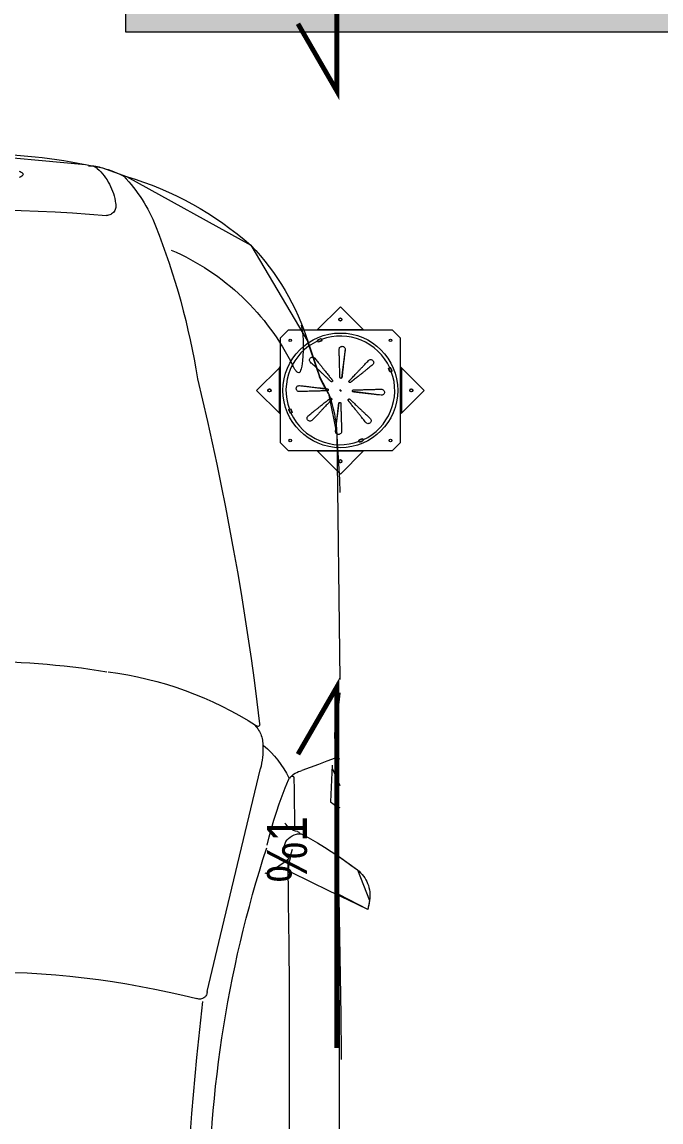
# Model space of a CAD drawing. Extents: x -1281 to 23780, y 0 to 7214.
# Drawn here: x 20738.2 to 20897.4, y 1920 to 2194.3 of the extents above; entities that cross this region are included whole.
import ezdxf
from ezdxf.xclip import XClip

# ---------------------------------------------------------------- set-up
doc = ezdxf.new("R2010")
doc.units = 0
doc.header["$LTSCALE"] = 25
doc.header["$MEASUREMENT"] = 0
doc.header["$XCLIPFRAME"] = 0
doc.layers.get('0').update_dxf_attribs({"color": 9, "lineweight": 9})
for name, color, linetype, lineweight in [('04', 9, 'Continuous', 9), ('06D', 9, 'Continuous', 9), ('21', 9, 'Continuous', 9), ('GEB-BEZUG', 9, 'Continuous', 25)]:
    doc.layers.add(name, color=color, linetype=linetype, lineweight=lineweight)
doc.styles.add('MuuM_TEXT-STANDART', font='ARIALN.TTF')

# ---------------------------------------------------------------- blocks, each defined once
blk = doc.blocks.new('p-floor mark_01')
h = blk.add_hatch(color=0)
h.dxf.hatch_style = 1
h.paths.add_polyline_path([(400, 587.5), (200, 587.5), (200, 612.5), (400, 612.5)])
at = {"color": 0}
blk.add_lwpolyline([(400, 587.5), (200, 587.5), (200, 612.5), (400, 612.5), (400, 587.5)], close=True, dxfattribs=at)
blk = doc.blocks.new('Group-321-1')
at = {"lineweight": 0}
blk.add_lwpolyline([(384782.0711422035, 69367.46127779443), (384782.3402966903, 69367.35298919129), (384782.3816751229, 69367.34140437085), (384782.4452552768, 69367.33317311786), (384782.7990547579, 69367.34397295988), (384783.036277071, 69367.49413952335), (384783.102098521, 69367.55806925843), (384783.1402993364, 69367.58425538782), (384783.2058003336, 69367.66632236853), (384783.5053245599, 69368.23258221608), (384783.540306937, 69368.33224291622), (384783.6890093816, 69368.59966389736), (384783.7466077069, 69368.6084239063), (384783.8084187516, 69368.66262315822), (384783.8147476728, 69368.6843675388), (384783.7336735199, 69368.6843675388), (384784.4562495247, 69370.08700017455)], dxfattribs=at)
for centre, radius, start, end in [((384790.2300502175, 69366.59033784733), 7.123628307177032, 147.5396829630128, 159.5767301286856), ((384743.6697706304, 69390.21102161384), 45.48090917596133, 331.7594977081923, 333.7382992418987), ((384786.4545019648, 69368.18564510044), 2.972654988729948, 151.9795091467883, 170.7705794288091), ((384745.0919206057, 69389.07379500679), 43.56496261794364, 332.0654201917997, 333.1792529147895), ((384784.018856284, 69371.18073378534), 2.158500350037418, 241.9337030407994, 257.1139701947554), ((384783.535627186, 69369.05808970696), 0.0185971797512997, 330.3399798796877, 84.27025324804757), ((384916.0428692807, 69336.41654079402), 136.4505650603141, 166.163538255242, 166.4035248560552), ((384783.54604492, 69368.7124371674), 0.0083074889180692, 33.62529393752668, 87.42384260969322), ((384783.1386963838, 69368.46613426688), 0.4843113183116575, 23.71172052802407, 31.22331903545619), ((384783.8241060239, 69368.58961106937), 0.2494251295861567, 158.9359187462275, 169.3076908972171), ((384783.6022679833, 69368.67734995321), 0.0111774059668472, 90.84562145838028, 172.7962398346345), ((384788.1969488005, 69600.02189305398), 231.3789947734216, 268.8621154051777, 268.9145106185428), ((384783.6798451307, 69368.71183904549), 0.1376712734655701, 339.0539681991913, 348.4896925480284), ((384784.4746301554, 69368.4138006111), 0.986154380546764, 165.793018057383, 175.739952030911), ((384783.5945304599, 69368.62922294658), 0.0385583783638112, 138.119348756019, 198.4850731161236), ((384783.5790662786, 69368.64083888808), 0.0193525762280166, 78.57685456609488, 133.5088265712049), ((384783.7323015347, 69368.68708479892), 0.0799512512683751, 280.3078022265083, 342.1842546616202), ((384783.607783936, 69368.63808505546), 0.0541013465061648, 202.9404803543278, 226.9629228572176), ((384783.6344523101, 69370.4981797329), 2.151138606369366, 242.7208023194934, 251.8867539776508), ((384774.624146454, 69373.28555112693), 10.09567924627692, 331.5494633472379, 332.2663313727987), ((384783.5568694275, 69368.54441179225), 0.0488975541103994, 74.66686139083411, 119.877070890817), ((384770.8665620931, 69375.55467562375), 14.58723217680829, 330.3223259399804, 331.5241941538019), ((384783.5721818515, 69368.60067290803), 0.0094106453711274, 255.3354071543315, 307.3857353745208), ((384783.5859344696, 69368.61297369262), 0.0208682049644928, 223.755078100961, 275.522375956357), ((384783.5672203709, 69369.578752353), 0.9867710528856712, 271.1784137743861, 280.4741711580764), ((384783.225122789, 69368.53683462628), 0.1960015392361341, 330.2213669267638, 347.786301640769), ((384783.3431940654, 69368.67429102039), 0.2414633488211516, 282.854472456326, 307.3449501831015), ((384783.4846254347, 69368.48659390149), 0.0065910965856936, 318.8846656675594, 4.015819336332199), ((384783.5451708903, 69368.49283333213), 0.0543016106825458, 191.7966211245937, 230.2075072471659), ((384783.4972995813, 69368.47728660278), 0.0035137453697357, 209.8548504763201, 338.0035861865044), ((384783.2715557018, 69369.29037283272), 0.8908880832961521, 250.0903999861584, 275.6309143837634), ((384782.3066148866, 69367.29792377226), 1.667026786108718, 40.71383002182051, 43.76975784659761), ((384783.3306810764, 69368.47229221054), 0.0723333248765244, 283.1018253822615, 331.8979294430074), ((384777.1322378698, 69372.60319780724), 7.518706227856923, 319.3045656259003, 325.9691568272747), ((384783.3601909798, 69368.39913358222), 0.0048078029345668, 309.7244379823752, 104.7176999173818), ((384782.2147994305, 69368.74154560432), 1.387263075243672, 338.4764815404474, 342.8398656467571), ((384778.0913312027, 69370.73761757957), 5.965444345839508, 328.9196613507256, 335.1701882821022), ((384781.3492981714, 69368.79301194695), 1.842265409917504, 311.3277641313319, 323.6362681777017), ((384782.9009679686, 69367.8424484893), 0.3520556507087822, 312.828889903144, 329.9815262294022), ((384784.0734452069, 69371.3937061488), 4.273889901074466, 243.0220161175712, 247.607210357313), ((384783.0862381876, 69367.48736692885), 0.0948854059176445, 118.2722331390893, 126.839132111113), ((384783.0472591229, 69367.56257547026), 0.0102270301144433, 71.25983290709485, 124.0185261504152), ((384783.0480334304, 69367.56917389837), 0.0039790853336872, 351.8704943628009, 50.86494417038347), ((384783.2895747219, 69367.32566078022), 0.2985871930353492, 119.995965032492, 129.049404645721), ((384782.668248841, 69368.04969990898), 0.6057818186550332, 266.1763506422281, 306.5901848306168), ((384782.7811054278, 69367.6377364765), 0.2809297532821471, 321.7491018256342, 342.658117023229), ((384795.1853947904, 69355.05629817258), 17.38678604633298, 134.0248337296906, 134.3299561979311), ((384783.0109369656, 69367.56895817883), 0.0411438464094715, 338.6796030238081, 359.2248616074733), ((384782.5994852303, 69367.92169515246), 0.6112208505875798, 289.0570639881478, 315.6122256565617), ((384782.7254130076, 69368.69884702105), 1.399874235663833, 242.1357512690006, 254.031561633046), ((384782.2044273679, 69367.46022396332), 0.0173747609343597, 259.2222874933464, 293.1836022734426), ((384782.1920856431, 69367.44098947325), 0.0227713724379093, 20.98178005935979, 45.91286328079482), ((384782.2096425963, 69367.4478308022), 0.00393016250336, 294.4204922045912, 19.5081227562845), ((384782.4332587368, 69367.42102446435), 0.0243161161897754, 315.6608603763217, 61.89117663580638), ((384782.3323026803, 69367.48781600955), 0.1449324580284345, 285.4733600371055, 325.2346436156128), ((384782.3146730294, 69367.69504234257), 0.3802511142623957, 288.9863843949592, 311.3456532616339), ((384782.3942307805, 69367.43638762094), 0.0958410028102468, 241.6486427703407, 262.7888675763328), ((384782.364355668, 69367.37454923353), 0.0272133223830799, 253.3717913403474, 283.4543547948513), ((384782.431717333, 69367.55447361052), 0.2188669085771363, 256.7828547440725, 272.2194747242026), ((384782.5976590696, 69368.14105269796), 0.8221291456024497, 259.3168899770112, 284.1799681154629)]:
    blk.add_arc(centre, radius, start, end, dxfattribs=at)
blk = doc.blocks.new('Group-322-1')
for p, q in [((384781.3309641568, 69370.2104697988), (384781.2966316729, 69370.15966860272)), ((384781.5742777753, 69369.973699667), (384781.3309641568, 69370.2104697988)), ((384781.2966316729, 69370.15966860272), (384781.2702521096, 69370.0915810887)), ((384781.2702521096, 69370.0915810887), (384781.2556898023, 69370.01723791294)), ((384781.2351737056, 69370.03731856635), (384781.1990561203, 69370.00453540025)), ((384781.2556898023, 69370.01723791294), (384781.2351737056, 69370.03731856635)), ((384781.9623075615, 69369.39405936758), (384781.2556904472, 69370.01686126401)), ((384781.2556904472, 69370.01686126401), (384781.2754445061, 69369.99908607303)), ((384781.1990561203, 69370.00453540025), (384781.1618778257, 69369.97313559407)), ((384781.7840171732, 69369.47056705169), (384781.1997322143, 69370.00397158567)), ((384781.1618778257, 69369.97313559407), (384781.1406990381, 69369.9383064104)), ((384781.6544890143, 69369.86906011369), (384781.5742777753, 69369.973699667)), ((384781.1406990381, 69369.9383064104), (384781.6919448003, 69369.43474844545)), ((384781.7823085762, 69369.66068357282), (384781.6544890143, 69369.86906011369)), ((384781.9441065457, 69369.42450143059), (384781.7823085762, 69369.66068357282)), ((384781.6228159526, 69369.410935877), (384781.7921490121, 69369.46948593174)), ((384781.7921490121, 69369.46948593174), (384781.8012634439, 69369.46466192513)), ((384781.8012634439, 69369.46466192513), (384781.8316628702, 69369.4192959392)), ((384781.8240559072, 69369.44527857442), (384781.8377311785, 69369.45634575747)), ((384781.8377311785, 69369.45634575747), (384781.8620362918, 69369.44348156192)), ((384781.8620362918, 69369.44348156192), (384781.8992648272, 69369.41829226926)), ((384781.6182764193, 69369.3950493086), (384781.6228159526, 69369.410935877)), ((384781.8316628702, 69369.4192959392), (384781.8726861343, 69369.40491804168)), ((384781.8992648272, 69369.41829226926), (384781.920532629, 69369.385060956)), ((384781.9862521561, 69369.35965170136), (384781.9441065457, 69369.42450143059)), ((384781.6494249494, 69369.36209115737), (384781.6182764193, 69369.3950493086)), ((384781.7937180371, 69369.38451318267), (384781.6889143468, 69369.35947822875)), ((384781.7663819641, 69369.38067696782), (384781.9464483797, 69369.21768066562)), ((384781.8225679473, 69369.39118342352), (384781.7937180371, 69369.38451318267)), ((384781.8894124917, 69369.36312169716), (384781.8225679473, 69369.39118342352)), ((384781.920532629, 69369.385060956), (384781.917514676, 69369.37203770633)), ((384781.6889143468, 69369.35947822875), (384781.6494249494, 69369.36209115737)), ((384781.908398824, 69369.36222441617), (384781.8894124917, 69369.36312169716)), ((384781.917514676, 69369.37203770633), (384781.908398824, 69369.36222441617)), ((384781.9691917831, 69369.30809108747), (384781.9114439378, 69369.36061321036)), ((384781.9699670123, 69369.32571199241), (384781.9862521561, 69369.35965170136)), ((384781.9659320429, 69369.23621621933), (384781.9699670123, 69369.32571199241)), ((384781.9978159478, 69369.3289852735), (384781.9767450062, 69369.34831438785)), ((384782.0080103743, 69369.30884947316), (384781.9978159478, 69369.3289852735)), ((384781.9625411526, 69369.22983487732), (384782.0080103743, 69369.30884947316))]:
    blk.add_line(p, q)
blk.add_lwpolyline([(384781.3309641568, 69370.2104697988), (384781.5742777753, 69369.973699667), (384781.6544890143, 69369.86906011369), (384781.7823085762, 69369.66068357282), (384781.9441065457, 69369.42450143059), (384781.9862521561, 69369.35965170136), (384781.979569146, 69369.34572370528), (384781.9978159478, 69369.3289852735), (384782.0080103743, 69369.30884947316), (384781.9659320429, 69369.23621621933), (384781.9464483797, 69369.21768066562), (384781.7687364256, 69369.37854570683), (384781.6889143468, 69369.35947822875), (384781.6494249494, 69369.36209115737), (384781.6182764193, 69369.3950493086), (384781.6228159526, 69369.410935877), (384781.6919448003, 69369.43474844545), (384781.1406990381, 69369.9383064104), (384781.1618778257, 69369.97313559407), (384781.1990561203, 69370.00453540025), (384781.2351737056, 69370.03731856635), (384781.2556904472, 69370.01686126401), (384781.2702521096, 69370.0915810887), (384781.2966316729, 69370.15966860272)], close=True)
blk = doc.blocks.new('Group-323-1')
for p, q in [((384783.6630007421, 69368.49975958318), (384783.7402611368, 69368.50330517987)), ((384783.7402611368, 69368.50330517987), (384784.0264823449, 69368.50947018909)), ((384784.0264823449, 69368.50947018909), (384784.2703057658, 69368.52704183228)), ((384784.2703057658, 69368.52704183228), (384784.4020845771, 69368.52284375993)), ((384784.4020845771, 69368.52284375993), (384784.7362903662, 69368.46311015943)), ((384783.571327544, 69368.40483516964), (384783.6090372684, 69368.48783356209)), ((384783.6090372684, 69368.48783356209), (384783.6313412753, 69368.49128437032)), ((384783.6313412753, 69368.49128437032), (384783.6593285118, 69368.48542656863)), ((384783.644911511, 69368.46674610872), (384783.6630007421, 69368.49975958318)), ((384783.704915864, 69368.50035426993), (384784.622829113, 69368.28910745757)), ((384783.5745369654, 69368.41130967945), (384783.644911511, 69368.46674610872)), ((384783.6310442009, 69368.45584679763), (384783.7073798072, 69368.4395292533)), ((384783.7131256016, 69368.45112057833), (384783.7104637778, 69368.43799373138)), ((384783.7219497185, 69368.46116289035), (384783.7131256016, 69368.45112057833)), ((384783.7613488951, 69368.46324722383), (384783.7219497185, 69368.46116289035)), ((384783.8035147688, 69368.4476747024), (384783.7613488951, 69368.46324722383)), ((384783.828133333, 69368.43542103567), (384783.8035147688, 69368.4476747024)), ((384784.7362903662, 69368.46311015943), (384784.7150170126, 69368.40560428653)), ((384783.7104637778, 69368.43799373138), (384783.7222580326, 69368.42308797817)), ((384783.7222580326, 69368.42308797817), (384783.7840181142, 69368.38512291625)), ((384783.8015624606, 69368.40889742077), (384783.7659706065, 69368.43385442387)), ((384783.8271097688, 69368.4178583508), (384783.828133333, 69368.43542103567)), ((384783.8561443704, 69368.41063321363), (384783.8015624606, 69368.40889742077)), ((384783.8653762858, 69368.40603803814), (384783.8561443704, 69368.41063321363)), ((384783.9164834729, 69368.23431194985), (384783.8653762858, 69368.40603803814)), ((384783.8709940066, 69368.40006000853), (384784.644966776, 69368.2361226341)), ((384784.7150170126, 69368.40560428653), (384784.6750615347, 69368.34448677108)), ((384783.8082251639, 69368.3333419442), (384783.5708295418, 69368.38467446032)), ((384783.7840181142, 69368.38512291625), (384783.7954112723, 69368.3577915169)), ((384783.7954112723, 69368.3577915169), (384783.8361462371, 69368.25803568994)), ((384784.6750615347, 69368.34448677108), (384784.6231355615, 69368.28932644233)), ((384784.626010045, 69368.14988184643), (384783.8955462293, 69368.30436527118)), ((384784.622829113, 69368.28910745757), (384784.5968720969, 69368.29480074949)), ((384784.6231355615, 69368.28932644233), (384784.6514101544, 69368.28435751061)), ((384784.6514101544, 69368.28435751061), (384784.645818966, 69368.23590181375)), ((384783.8361462371, 69368.25803568994), (384783.86128371, 69368.22746859389)), ((384783.86128371, 69368.22746859389), (384783.906219331, 69368.22136444759)), ((384783.906219331, 69368.22136444759), (384783.9164834729, 69368.23431194985)), ((384784.645818966, 69368.23590181375), (384784.6419700989, 69368.18739037545)), ((384784.6419700989, 69368.18739037545), (384784.626010045, 69368.14988184643))]:
    blk.add_line(p, q)
blk.add_lwpolyline([(384783.6294673565, 69368.49099444332), (384783.6555773803, 69368.48621169027), (384783.6630007421, 69368.49975958318), (384784.0264823449, 69368.50947018909), (384784.2703057658, 69368.52704183228), (384784.4020845771, 69368.52284375993), (384784.7362903662, 69368.46311015943), (384784.7150170126, 69368.40560428653), (384784.6750615347, 69368.34448677108), (384784.622829113, 69368.28910745757), (384784.6514101544, 69368.28435751061), (384784.6419700989, 69368.18739037545), (384784.626010045, 69368.14988184643), (384783.8955462293, 69368.30436527118), (384783.9164834729, 69368.23431194985), (384783.906219331, 69368.22136444759), (384783.86128371, 69368.22746859389), (384783.8361462371, 69368.25803568994), (384783.8051210931, 69368.33401314345), (384783.5708295418, 69368.38467446032)], close=True)
blk = doc.blocks.new('Group-324-1')
for p, q in [((384781.7732981094, 69371.04975641977), (384781.7030633973, 69371.01214101269)), ((384782.5365701721, 69370.33353042549), (384781.7732981094, 69371.04975641977)), ((384781.7030633973, 69371.01214101269), (384781.6523832174, 69370.973526041)), ((384782.4940900951, 69370.28828495357), (384781.7252166032, 69371.0159906559)), ((384781.805709546, 69371.01495884832), (384782.0320862053, 69370.99985299236)), ((384782.0320862053, 69370.99985299236), (384782.1497425348, 69371.0007163562)), ((384782.1497425348, 69371.0007163562), (384782.6140758272, 69370.55710909666)), ((384781.6523832174, 69370.973526041), (384781.6498946328, 69370.94992398571)), ((384781.6498946328, 69370.94992398571), (384781.7010726659, 69370.8823516318)), ((384781.7010726659, 69370.8823516318), (384782.4371092374, 69370.20628717559)), ((384782.6140758272, 69370.55710909666), (384782.5544907741, 69370.46243923297)), ((384782.5544907741, 69370.46243923297), (384782.5075547385, 69370.35963338667))]:
    blk.add_line(p, q)
blk.add_lwpolyline([(384782.6140758272, 69370.55710909666), (384782.1497425348, 69371.0007163562), (384782.0320862053, 69370.99985299236), (384781.810739055, 69371.01462323495), (384781.7732981094, 69371.04975641977), (384781.7030633973, 69371.01214101269), (384781.6523832174, 69370.973526041), (384781.6498946328, 69370.94992398571), (384781.7010726659, 69370.8823516318), (384782.4371092374, 69370.20628717559), (384782.5131192188, 69370.35553592407), (384782.5079140051, 69370.36042030228), (384782.5544907741, 69370.46243923297)], close=True)
blk = doc.blocks.new('p-audi_arac')
at = {"layer": '04', "xscale": 100, "yscale": 100, "zscale": 100, "rotation": 117.1763778173342}
for name in ['Group-321-1', 'Group-323-1', 'Group-324-1', 'Group-322-1']:
    blk.add_blockref(name, (23745751.03005597, -31061967.79136416), dxfattribs=at)
blk = doc.blocks.new('p-audi_floor marks')
at = {"layer": '04'}
ref = blk.add_blockref('p-audi_arac', (1761.315548271454, 392.793851909043), dxfattribs=dict(at, xscale=-1, rotation=270))
XClip(ref).set_block_clipping_path([(442.9100702572978, 108.13340194914053), (425.87143632766686, 108.13340194914053), (407.2241896280102, 97.47850997575006), (396.2257734519443, 99.02327652921304), (399.14577108219214, 107.47031665143004), (75.44537290855783, 107.47031665143004), (75.44537290855806, 292.3853972147299), (398.3798216949434, 292.3853972147299), (398.3798216949434, 303.69640381251156), (416.50611721305904, 303.69640381251156), (416.50611721305904, 292.0856582628003), (620.4144020041493, 292.0856582628003), (620.4144020041493, 90.49694499821271)])
ref = blk.add_blockref('p-audi_arac', (2042.39130499975, 392.793851909043), dxfattribs=dict(at, xscale=-1, rotation=270))
XClip(ref).set_block_clipping_path([(442.9100702572978, 108.13340194914053), (425.87143632766686, 108.13340194914053), (407.2241896280102, 97.47850997575006), (396.2257734519443, 99.02327652921304), (399.14577108219214, 107.47031665143004), (75.44537290855783, 107.47031665143004), (75.44537290855806, 292.3853972147299), (398.3798216949434, 292.3853972147299), (398.3798216949434, 303.69640381251156), (416.50611721305904, 303.69640381251156), (416.50611721305904, 292.0856582628003), (620.4144020041493, 292.0856582628003), (620.4144020041493, 90.49694499821271)])
at = {"layer": '06D', "color": 253}
blk.add_blockref('p-floor mark_01', (1800, 426.8058292149508), dxfattribs=at)
blk = doc.blocks.new('Einfügepunkt')
at = {"layer": 'GEB-BEZUG'}
for p, q in [((-0.7071067811865817, -0.7071067811865106), (0.7071067811864751, 0.7071067811865817)), ((-0.7071067811865106, 0.7071067811865817), (0.7071067811865464, -0.7071067811865106))]:
    blk.add_line(p, q, dxfattribs=at)
blk = doc.blocks.new('p-suzgec')
at = {"ltscale": 25}
for p, q in [((-5.90965004498139, 15.20000000000164), (-0.25, 20.85965004500486)), ((-0.25, 20.85965004500486), (5.409650045028684, 15.20000000000164)), ((-13.25, 15.00000000000091), (-15.25, 13.00000000000091)), ((12.75, 15.00000000000091), (-13.25, 15.00000000000091)), ((-6.109650044982118, 15.00000000000091), (-5.90965004498139, 15.20000000000164)), ((-5.90965004498139, 15.20000000000164), (5.409650045028684, 15.20000000000164)), ((5.409650045028684, 15.20000000000164), (5.609650044982118, 15.00000000000091)), ((14.75, 13.00000000000091), (12.75, 15.00000000000091)), ((-15.25, 13.00000000000091), (-15.25, -12.99999999999909)), ((-5.893768782261759, 12.31870017218989), (-5.974186235293018, 12.51284507791206)), ((-5.759735876508785, 11.9951161132858), (-5.893768782261759, 12.3187001721908)), ((-5.05030670277847, 12.89552851027656), (-4.96988924974721, 12.7013836045553)), ((-4.96988924974721, 12.7013836045553), (-4.835856343990599, 12.37779954565121)), ((14.75, -12.99999999999909), (14.75, 13.00000000000091)), ((0.9470965569853432, 10.24204573236784), (0.0124487707398657, 3.142690966207736)), ((-21.10965004498212, 9.095e-13), (-15.45000000000072, 5.659650045004128)), ((-15.45000000000072, 5.659650045004128), (-15.25, 5.859650045004855)), ((-15.45000000000072, -5.659650045001397), (-15.45000000000072, 5.659650045004128)), ((12.06870017219262, 5.64376878227722), (12.26284507792297, 5.724186235293018)), ((14.75, 5.859650045004855), (14.95000000000073, 5.659650045004128)), ((14.95000000000073, 5.659650045004128), (14.95000000000073, -5.659650045001397)), ((14.95000000000073, 5.659650045004128), (20.60965004498212, 9.095e-13)), ((-0.0037303953431547, 3.019797998473221), (0.0124487707398657, 3.142690966207736)), ((12.64552851030748, 4.800306702782108), (12.45138360457349, 4.71988924976631)), ((-15.45000000000072, -5.659650045001397), (-21.10965004498212, 9.095e-13)), ((-10.49204573235329, 1.197096556985342), (-3.392690966185909, 0.2624487707616936)), ((-3.269797998480498, 0.2462696046241035), (-3.392690966185909, 0.2624487707616936)), ((-0.25, 0), (-0.5, 0)), ((-0.25, 0), (-0.25, 0.25)), ((-0.25, 0), (0, 0)), ((-0.25, 0), (-0.25, -0.25)), ((20.60965004498212, 9.095e-13), (14.95000000000073, -5.659650045001397)), ((2.769797998480498, -0.2462696046186465), (2.892690966185909, -0.2624487707571461)), ((9.992045732353287, -1.197096556980794), (2.892690966185909, -0.2624487707571461)), ((-13.14552851026019, -4.800306702773922), (-12.95138360452984, -4.719889249758124)), ((-12.95138360452984, -4.719889249758124), (-12.62779954564758, -4.585856343992418)), ((-1.447096556985343, -10.24204573236329), (-0.5124487707398658, -3.142690966202279)), ((-0.4962696046095516, -3.019797998468674), (-0.5124487707398658, -3.142690966202279)), ((-15.25, -5.859650045002126), (-15.45000000000072, -5.659650045002308)), ((-12.56870017219262, -5.643768782269943), (-12.76284507787932, -5.724186235285742)), ((-12.2451161132667, -5.509735876504237), (-12.56870017219262, -5.643768782269943)), ((14.95000000000073, -5.659650045002308), (14.75, -5.859650045002126)), ((-15.25, -12.99999999999909), (-13.25, -14.99999999999909)), ((4.469889249790867, -12.70138360454803), (4.335856343990599, -12.37779954564394)), ((4.55030670277847, -12.89552851026928), (4.469889249790867, -12.70138360454803)), ((5.259735876508785, -11.99511611327761), (5.393768782261759, -12.31870017218261)), ((5.393768782261759, -12.31870017218352), (5.474186235293018, -12.51284507790478)), ((12.75, -14.99999999999909), (14.75, -12.99999999999909)), ((-13.25, -14.99999999999909), (12.75, -14.99999999999909)), ((-5.90965004498139, -15.19999999999891), (-6.109650044982118, -14.99999999999909)), ((5.409650045028684, -15.19999999999891), (-5.90965004498139, -15.19999999999891)), ((-0.25, -20.85965004500213), (-5.90965004498139, -15.19999999999891)), ((5.409650045028684, -15.19999999999891), (-0.25, -20.85965004500213)), ((5.609650044982118, -14.99999999999909), (5.409650045028684, -15.19999999999891))]:
    blk.add_line(p, q, dxfattribs=at)
for centre, radius in [((-0.25, 17.67766952966485), 0.4000000000000008), ((-0.25, 17.67766952966485), 0.3580950766099034), ((-0.25, 3.638e-12), 14.29999999999999), ((-12.75, 12.50000000000091), 0.3), ((12.25, 12.50000000000091), 0.3), ((-17.92766952966485, 9.095e-13), 0.4000000000000008), ((-17.92766952966485, 9.095e-13), 0.3580950766099034), ((17.42766952966485, 9.095e-13), 0.4000000000000007), ((17.42766952966485, 9.095e-13), 0.3580950766099034), ((-12.75, -12.49999999999909), 0.3), ((12.25, -12.49999999999909), 0.3), ((-0.25, -17.67766952966212), 0.4000000000000008), ((-0.25, -17.67766952966303), 0.3580950766099034)]:
    blk.add_circle(centre, radius, dxfattribs=at)
for centre, radius, start, end in [((-0.25, 3.638e-12), 13.54999999999999, 114.6147155052263, 200.3852844985426), ((-0.25, 5.457000000000001e-12), 13.7599999999984, 110.417572820394, 114.5824271695058), ((-0.25, 5.457000000000001e-12), 13.69999999999724, 110.4084486708165, 114.5915513307097), ((-0.25, 3.638e-12), 13.25238115423705, 110.3377704009891, 114.662229603447), ((-0.25, 3.638e-12), 13.1999999999999, 110.3291859899087, 114.6708140010805), ((-0.25, 3.638e-12), 13.54999999999999, 24.61471550310444, 110.3852845044589), ((-0.25, 3.638e-12), 13.1999999999999, 20.32918599355558, 24.67081400469464), ((-0.25, 4.5475e-12), 13.252381154235, 20.33777040741776, 24.66222959722354), ((-0.25, 3.638e-12), 13.70000000000007, 20.40844866049673, 24.59155133977938), ((-0.25, 3.638e-12), 13.76000000000044, 20.41757282469414, 24.5824271715112), ((-0.25, 3.638e-12), 13.55, 294.6147155052263, 20.38528449854262), ((-0.25, 3.638e-12), 13.75999999999951, 200.4175728246941, 204.5824271715112), ((-0.25, 2.7285e-12), 13.69999999999724, 200.4084486604968, 204.5915513397793), ((-0.25, 3.638e-12), 13.25238115423775, 200.3377704074178, 204.6622295972235), ((-0.25, 3.638e-12), 13.19999999999993, 200.3291859935556, 204.6708140046947), ((-0.25, 3.638e-12), 13.54999999999999, 204.6147155031045, 290.385284504459), ((-0.25, 3.638e-12), 13.1999999999999, 290.3291859899087, 294.6708140010806), ((-0.25, 3.638e-12), 13.25238115423766, 290.3377704009891, 294.662229603447), ((-0.25, 3.638e-12), 13.6999999999992, 290.4084486708165, 294.5915513307097), ((-0.25, 3.638e-12), 13.75999999999945, 290.4175728203941, 294.5824271695058)]:
    blk.add_arc(centre, radius, start, end, dxfattribs=at)
for points, knots in [([(-0.5526083914082847, 10.2192860661753), (-0.555349077378196, 10.31732460362218), (-0.5378953862928029, 10.42222369127557), (-0.4604036031305442, 10.61589724269288), (-0.4001680073342869, 10.7045962453667), (-0.2594831150017853, 10.84332100757365), (-0.1703794402528729, 10.90235923217369), (0.0247618499197415, 10.97762912517009), (0.1308014859896502, 10.9938533848599), (0.3288250360637903, 10.98520748994815), (0.4330471219036555, 10.95980300522024), (0.6208856371231378, 10.86781185280324), (0.7045047251522192, 10.80123238952001), (0.8325636093504725, 10.6507740206307), (0.8848393630687494, 10.55716266634772), (0.9451494704007928, 10.35749553441656), (0.9533978948820732, 10.25150064075751), (0.9421342452042154, 10.15409285243368)], [2.169267774827235, 2.169267774827235, 2.169267774827235, 2.169267774827235, 2.468106939247626, 2.468106939247626, 2.768207167394642, 2.768207167394642, 3.065525473568616, 3.065525473568616, 3.362843779742592, 3.362843779742592, 3.660162085916569, 3.660162085916569, 3.957480392090544, 3.957480392090544, 4.25758062023756, 4.25758062023756, 4.556349938830072, 4.556349938830072, 4.556349938830072, 4.556349938830072]), ([(-7.690102921893411, 7.012150030668633), (-7.7613645941492, 7.079535787674103), (-7.823197827070544, 7.166052267220948), (-7.905350743232702, 7.357795114112379), (-7.925477411270549, 7.463107778654374), (-7.924091389962995, 7.660680240111105), (-7.902831906314532, 7.76543238170143), (-7.818070028442889, 7.956641963049151), (-7.754560966743155, 8.043095592849568), (-7.6084236007664, 8.177005816980454), (-7.516763773652201, 8.232738277215503), (-7.318894318119419, 8.300512597431405), (-7.212687903920593, 8.312561431635004), (-7.015746465651318, 8.296722604087336), (-6.912588702281938, 8.267493920629931), (-6.728757033451984, 8.168953623544438), (-6.647974808467553, 8.099836432354095), (-6.587061703903599, 8.022994121605734)], [2.169267774827236, 2.169267774827236, 2.169267774827236, 2.169267774827236, 2.468106939247626, 2.468106939247626, 2.768207167394642, 2.768207167394642, 3.065525473568619, 3.065525473568619, 3.362843779742593, 3.362843779742593, 3.660162085916569, 3.660162085916569, 3.957480392090543, 3.957480392090543, 4.25758062023756, 4.25758062023756, 4.556349938830071, 4.556349938830071, 4.556349938830071, 4.556349938830071]), ([(6.762150030677731, 7.440102921889772), (6.829535787692293, 7.511364594176482), (6.9160522672355, 7.573197827068725), (7.107795114116013, 7.655350743266353), (7.213107778690755, 7.675477411273277), (7.410680240114742, 7.674091389966633), (7.515432381722348, 7.652831906304527), (7.706641963031871, 7.568070028470174), (7.793095592875033, 7.504560966763165), (7.927005816996825, 7.358423600789138), (7.982738277223687, 7.266763773706769), (8.050512597430497, 7.068894318123966), (8.062561431666836, 6.962687903968799), (8.046722604100067, 6.765746465661322), (8.01749392063357, 6.662588702301036), (7.918953623528067, 6.478757033448348), (7.849836432375013, 6.397974808483922), (7.772994121631199, 6.337061703903599)], [2.169267774827234, 2.169267774827234, 2.169267774827234, 2.169267774827234, 2.468106939247626, 2.468106939247626, 2.768207167394642, 2.768207167394642, 3.065525473568619, 3.065525473568619, 3.362843779742594, 3.362843779742594, 3.66016208591657, 3.66016208591657, 3.957480392090547, 3.957480392090547, 4.257580620237563, 4.257580620237563, 4.556349938830074, 4.556349938830074, 4.556349938830074, 4.556349938830074]), ([(0.1401081838630489, 3.218189580550641), (0.1400553959902027, 3.21773307254898), (0.1400013961356308, 3.21727711407493), (0.1399461926412187, 3.216821718233403), (0.1363569230306894, 3.187212401255236), (0.1268891133368015, 3.156182339190307), (0.0966170273241005, 3.100107435855533), (0.0758101064238872, 3.07506324777205), (0.0302510241963319, 3.036688151610178), (0.0024370738756261, 3.020521014591395), (-0.0573948957971879, 3.000098459116088), (-0.0894146158825606, 2.995846746205642), (-0.1488690599326219, 2.99844258329358), (-0.1803963740821928, 3.005468819636007), (-0.2382207220434793, 3.031028360878734), (-0.2645197730525979, 3.049558122558663), (-0.3065608792021521, 3.091757925545607), (-0.3251058787100192, 3.118520255578913), (-0.3503755204365007, 3.177020163118867), (-0.357102854130062, 3.208757320413496), (-0.3583094372879714, 3.244906053332669), (-0.3582818879731349, 3.251333430631347), (-0.3579990464277216, 3.257811566986674)], [-0.0013985035420976, -0.0013985035420976, -0.0013985035420976, -0.0013985035420976, 0, 0, 0, 0.0909291013476903, 0.0909291013476903, 0.1818582026953805, 0.1818582026953805, 0.2711248308511078, 0.2711248308511078, 0.3603914590068352, 0.3603914590068352, 0.4496580871625628, 0.4496580871625628, 0.5389247153182902, 0.5389247153182902, 0.6298538166659801, 0.6298538166659801, 0.7207829180136703, 0.7207829180136703, 0.7401198426695911, 0.7401198426695911, 0.7401198426695911, 0.7401198426695911]), ([(-10.46928606615256, -0.3026083914064657), (-10.56732460362764, -0.3053490773854719), (-10.6722236912683, -0.2878953862946218), (-10.86589724267833, -0.2104036031514624), (-10.95459624538125, -0.1501680073379248), (-11.09332100753818, -0.0094831150026948), (-11.15235923216824, 0.0796205597216613), (-11.22762912516555, 0.2747618499233795), (-11.24385338486172, 0.3808014860132971), (-11.2352074899245, 0.5788250360310486), (-11.20980300521478, 0.6830471218891035), (-11.11781185278596, 0.8708856371349611), (-11.05123238950182, 0.954504725161314), (-10.90077402060706, 1.082563609319548), (-10.80716266632225, 1.134839363046011), (-10.60749553441928, 1.195149470398972), (-10.50150064076297, 1.203397894883892), (-10.40409285239729, 1.192134245182386)], [2.169267774827235, 2.169267774827235, 2.169267774827235, 2.169267774827235, 2.468106939247626, 2.468106939247626, 2.768207167394642, 2.768207167394642, 3.065525473568619, 3.065525473568619, 3.362843779742594, 3.362843779742594, 3.660162085916569, 3.660162085916569, 3.957480392090544, 3.957480392090544, 4.25758062023756, 4.25758062023756, 4.556349938830072, 4.556349938830072, 4.556349938830072, 4.556349938830072]), ([(-3.468189580551551, 0.3901081838366735), (-3.467733072535337, 0.3900553960020261), (-3.467277114046737, 0.3900013961356308), (-3.466821718215213, 0.3899461926184813), (-3.437212401255236, 0.3863569230124995), (-3.406182339182123, 0.3768891133440775), (-3.350107435835524, 0.3466170273277385), (-3.325063247746583, 0.3258101064066068), (-3.286688151583803, 0.280251024167228), (-3.270521014557743, 0.2524370738501602), (-3.250098459095169, 0.1926051041818937), (-3.245846746209281, 0.1605853841356293), (-3.248442583251744, 0.1011309400646496), (-3.255468819617816, 0.0696036259168977), (-3.281028360874187, 0.0117792779492447), (-3.299558122547749, -0.0145197730553264), (-3.341757925554701, -0.0565608792230705), (-3.368520255571638, -0.0751058787136572), (-3.427020163089763, -0.1003755204546906), (-3.458757320418953, -0.107102854140976), (-3.494906053318119, -0.1083094372770574), (-3.501333430594968, -0.1082818879949627), (-3.507811567000317, -0.1079990464531875)], [-0.001398503542098, -0.001398503542098, -0.001398503542098, -0.001398503542098, 0, 0, 0, 0.0909291013476903, 0.0909291013476903, 0.1818582026953806, 0.1818582026953806, 0.2711248308511078, 0.2711248308511078, 0.360391459006835, 0.360391459006835, 0.4496580871625623, 0.4496580871625623, 0.5389247153182894, 0.5389247153182894, 0.6298538166659796, 0.6298538166659796, 0.7207829180136698, 0.7207829180136698, 0.7401198426695906, 0.7401198426695906, 0.7401198426695906, 0.7401198426695906]), ([(-2.24975553331751, 2.55145181773696), (-2.249470060087332, 2.551091691197143), (-2.249185832450165, 2.550731096196614), (-2.248902853716571, 2.550370047927571), (-2.230503901744667, 2.52689510222808), (-2.215257086885685, 2.498258782501579), (-2.197011739808658, 2.437202240796069), (-2.194015539436803, 2.404780610694615), (-2.199095384730752, 2.345430183973803), (-2.207330925390123, 2.3143308588742), (-2.235197589405288, 2.257582339924738), (-2.25483253551647, 2.231934563717913), (-2.29870871012099, 2.191729457151267), (-2.325970187132043, 2.174404578888243), (-2.384931500630044, 2.151589915259136), (-2.416630258085206, 2.14609619809289), (-2.476197576150299, 2.146208413690145), (-2.508234696135331, 2.152018943839721), (-2.56746871247742, 2.175516290128143), (-2.594667214900254, 2.193200905996491), (-2.621081412165949, 2.217908737056858), (-2.625606773981417, 2.222473059415278), (-2.629987508942575, 2.22725379273288)], [-0.0013985035420983, -0.0013985035420983, -0.0013985035420983, -0.0013985035420983, 0, 0, 0, 0.0909291013476902, 0.0909291013476902, 0.1818582026953803, 0.1818582026953803, 0.2711248308511076, 0.2711248308511076, 0.3603914590068348, 0.3603914590068348, 0.4496580871625623, 0.4496580871625623, 0.5389247153182897, 0.5389247153182897, 0.62985381666598, 0.62985381666598, 0.7207829180136704, 0.7207829180136704, 0.7401198426695902, 0.7401198426695902, 0.7401198426695902, 0.7401198426695902]), ([(2.301451817758788, 1.999755533368443), (2.301091691198962, 1.999470060100064), (2.30073109618388, 1.999185832442889), (2.300370047938485, 1.99890285373658), (2.276895102251728, 1.98050390179378), (2.248258782503397, 1.965257086905694), (2.187202240806071, 1.947011739806839), (2.154780610697343, 1.94401553946227), (2.095430183970164, 1.949095384733482), (2.064330858876928, 1.95733092539649), (2.007582339923828, 1.985197589414383), (1.98193456372246, 2.004832535560125), (1.941729457164909, 2.048708710142818), (1.924404578887332, 2.075970187132952), (1.901589915250951, 2.134931500635501), (1.896096198121084, 2.166630258077929), (1.896208413691055, 2.226197576193952), (1.902018943848814, 2.258234696138059), (1.925516290124504, 2.317468712490153), (1.943200905992853, 2.344667214898436), (1.967908737064135, 2.371081412195052), (1.97247305940982, 2.375606773983236), (1.977253792712871, 2.379987508958038)], [-0.0013985035420974, -0.0013985035420974, -0.0013985035420974, -0.0013985035420974, 0, 0, 0, 0.0909291013476903, 0.0909291013476903, 0.1818582026953806, 0.1818582026953806, 0.2711248308511081, 0.2711248308511081, 0.3603914590068356, 0.3603914590068356, 0.4496580871625628, 0.4496580871625628, 0.5389247153182897, 0.5389247153182897, 0.62985381666598, 0.62985381666598, 0.7207829180136698, 0.7207829180136698, 0.7401198426695906, 0.7401198426695906, 0.7401198426695906, 0.7401198426695906]), ([(2.968189580551551, -0.3901081838275786), (2.967733072582631, -0.3900553959929311), (2.967277114094031, -0.3900013961274453), (2.966821718262509, -0.3899461926093863), (2.937212401255236, -0.3863569230034045), (2.906182339182123, -0.3768891133349825), (2.850107435882818, -0.3466170273186435), (2.825063247793877, -0.3258101063975118), (2.786688151583803, -0.2802510241590426), (2.770521014601398, -0.2524370738410653), (2.750098459095169, -0.1926051041737082), (2.74584674620928, -0.1605853841265343), (2.748442583299037, -0.1011309400564642), (2.755468819661472, -0.0696036259078028), (2.781028360874187, -0.0117792779401498), (2.799558122547749, 0.0145197730644213), (2.841757925554701, 0.05656087923125599), (2.868520255571638, 0.0751058787227521), (2.927020163089763, 0.100375520462876), (2.958757320418953, 0.1071028541500709), (2.994906053318119, 0.1083094372861524), (3.001333430642262, 0.1082818880040577), (3.007811567000317, 0.1079990464622824)], [-0.0013985035420981, -0.0013985035420981, -0.0013985035420981, -0.0013985035420981, 0, 0, 0, 0.0909291013476898, 0.0909291013476898, 0.1818582026953796, 0.1818582026953796, 0.2711248308511073, 0.2711248308511073, 0.360391459006835, 0.360391459006835, 0.4496580871625627, 0.4496580871625627, 0.5389247153182902, 0.5389247153182902, 0.6298538166659802, 0.6298538166659802, 0.7207829180136704, 0.7207829180136704, 0.7401198426695906, 0.7401198426695906, 0.7401198426695906, 0.7401198426695906]), ([(9.969286066152563, 0.3026083914146511), (10.06732460362764, 0.3053490773936573), (10.1722236912683, 0.2878953863018978), (10.36589724267833, 0.2104036031596479), (10.45459624538125, 0.1501680073461102), (10.59332100758183, 0.0094831150108803), (10.65235923216824, -0.0796205597143853), (10.72762912521284, -0.274761849915194), (10.74385338486172, -0.3808014860060211), (10.7352074899718, -0.5788250360237726), (10.70980300521478, -0.683047121880918), (10.61781185283325, -0.8708856371267755), (10.55123238954547, -0.9545047251531285), (10.40077402060706, -1.082563609312273), (10.30716266636591, -1.134839363037825), (10.10749553441928, -1.195149470391696), (10.00150064076297, -1.203397894875706), (9.904092852444592, -1.19213424517511)], [2.169267774827238, 2.169267774827238, 2.169267774827238, 2.169267774827238, 2.468106939247626, 2.468106939247626, 2.768207167394642, 2.768207167394642, 3.065525473568619, 3.065525473568619, 3.362843779742593, 3.362843779742593, 3.660162085916569, 3.660162085916569, 3.957480392090547, 3.957480392090547, 4.25758062023756, 4.25758062023756, 4.556349938830072, 4.556349938830072, 4.556349938830072, 4.556349938830072]), ([(-2.801451817715134, -1.999755533360256), (-2.801091691198961, -1.99947006009188), (-2.80073109618388, -1.999185832433795), (-2.800370047894829, -1.998902853727485), (-2.776895102208071, -1.980503901784686), (-2.748258782456104, -1.965257086897508), (-2.687202240806071, -1.947011739797744), (-2.654780610697344, -1.944015539454085), (-2.595430183970164, -1.949095384724387), (-2.564330858876928, -1.957330925388304), (-2.507582339923828, -1.985197589405288), (-2.481934563722461, -2.00483253555194), (-2.441729457117616, -2.048708710133722), (-2.424404578887333, -2.075970187124766), (-2.401589915250951, -2.134931500626406), (-2.396096198073792, -2.166630258068834), (-2.396208413643761, -2.226197576184857), (-2.402018943801521, -2.258234696128964), (-2.425516290124504, -2.317468712481058), (-2.443200905992853, -2.34466721488934), (-2.46790873701684, -2.371081412185958), (-2.47247305940982, -2.375606773975049), (-2.477253792712871, -2.379987508948943)], [-0.0013985035420968, -0.0013985035420968, -0.0013985035420968, -0.0013985035420968, 0, 0, 0, 0.09092910134769, 0.09092910134769, 0.18185820269538, 0.18185820269538, 0.2711248308511075, 0.2711248308511075, 0.3603914590068351, 0.3603914590068351, 0.449658087162563, 0.449658087162563, 0.5389247153182906, 0.5389247153182906, 0.6298538166659805, 0.6298538166659805, 0.7207829180136704, 0.7207829180136704, 0.74011984266959, 0.74011984266959, 0.74011984266959, 0.74011984266959]), ([(1.749755533364804, -2.551451817727865), (1.749470060130988, -2.551091691188049), (1.749185832450166, -2.550731096187519), (1.748902853716571, -2.550370047918477), (1.730503901791961, -2.526895102218985), (1.71525708692934, -2.498258782492484), (1.697011739808658, -2.437202240787884), (1.694015539484098, -2.40478061068552), (1.699095384778047, -2.345430183965618), (1.707330925390124, -2.314330858866014), (1.735197589405288, -2.257582339916551), (1.754832535563764, -2.231934563708819), (1.798708710168284, -2.191729457143081), (1.825970187132043, -2.174404578880056), (1.884931500630044, -2.151589915250951), (1.916630258085206, -2.146096198084705), (1.97619757619759, -2.14620841368196), (2.008234696135331, -2.152018943831535), (2.06746871247742, -2.175516290119047), (2.094667214900254, -2.193200905987395), (2.121081412209604, -2.217908737048674), (2.125606773981417, -2.222473059406183), (2.12998750898987, -2.227253792724694)], [-0.001398503542097, -0.001398503542097, -0.001398503542097, -0.001398503542097, 0, 0, 0, 0.0909291013476904, 0.0909291013476904, 0.1818582026953808, 0.1818582026953808, 0.2711248308511082, 0.2711248308511082, 0.3603914590068356, 0.3603914590068356, 0.4496580871625638, 0.4496580871625638, 0.5389247153182916, 0.5389247153182916, 0.6298538166659814, 0.6298538166659814, 0.7207829180136712, 0.7207829180136712, 0.7401198426695922, 0.7401198426695922, 0.7401198426695922, 0.7401198426695922]), ([(-0.6401081838193932, -3.218189580541547), (-0.6400553959902027, -3.217733072539886), (-0.6400013960883371, -3.217277114065836), (-0.639946192597563, -3.216821718224308), (-0.6363569229833957, -3.187212401247051), (-0.6268891133368018, -3.156182339181214), (-0.5966170273241005, -3.100107435846438), (-0.5758101063765935, -3.075063247763863), (-0.5302510241526761, -3.036688151601993), (-0.5024370738319704, -3.020521014583209), (-0.4426051041591565, -3.000098459106993), (-0.4105853841174394, -2.995846746197457), (-0.3511309400200844, -2.998442583285394), (-0.3196036259178072, -3.005468819627822), (-0.2617792779128649, -3.031028360870549), (-0.2354802269037464, -3.049558122550478), (-0.1934391207541921, -3.091757925536511), (-0.1748941212426871, -3.118520255570728), (-0.1496244795162056, -3.177020163109772), (-0.1428971458226442, -3.208757320404402), (-0.1416905627120286, -3.244906053323575), (-0.1417181119795714, -3.251333430623162), (-0.1420009535286226, -3.257811566978488)], [-0.0013985035420976, -0.0013985035420976, -0.0013985035420976, -0.0013985035420976, 0, 0, 0, 0.0909291013476901, 0.0909291013476901, 0.1818582026953802, 0.1818582026953802, 0.2711248308511076, 0.2711248308511076, 0.3603914590068349, 0.3603914590068349, 0.4496580871625624, 0.4496580871625624, 0.5389247153182898, 0.5389247153182898, 0.62985381666598, 0.62985381666598, 0.7207829180136703, 0.7207829180136703, 0.740119842669591, 0.740119842669591, 0.740119842669591, 0.740119842669591]), ([(-7.262150030677731, -7.440102921881588), (-7.329535787644996, -7.511364594169207), (-7.416052267188205, -7.573197827060537), (-7.607795114068722, -7.655350743258167), (-7.713107778643462, -7.675477411265093), (-7.910680240114742, -7.674091389959358), (-8.015432381722349, -7.65283190629634), (-8.20664196303187, -7.568070028462897), (-8.293095592827738, -7.504560966754978), (-8.427005816949531, -7.358423600780952), (-8.482738277176395, -7.266763773698585), (-8.550512597430497, -7.068894318116689), (-8.562561431619542, -6.962687903960612), (-8.546722604056413, -6.765746465653138), (-8.51749392063357, -6.66258870229285), (-8.418953623528067, -6.478757033440161), (-8.34983643232772, -6.397974808475738), (-8.272994121583906, -6.337061703896325)], [2.169267774827235, 2.169267774827235, 2.169267774827235, 2.169267774827235, 2.468106939247626, 2.468106939247626, 2.768207167394642, 2.768207167394642, 3.065525473568618, 3.065525473568618, 3.362843779742592, 3.362843779742592, 3.660162085916569, 3.660162085916569, 3.957480392090547, 3.957480392090547, 4.257580620237563, 4.257580620237563, 4.556349938830072, 4.556349938830072, 4.556349938830072, 4.556349938830072]), ([(7.190102921893411, -7.01215003066045), (7.261364594196492, -7.079535787666828), (7.323197827070544, -7.166052267212763), (7.405350743279996, -7.357795114104192), (7.425477411270549, -7.463107778647097), (7.424091389962995, -7.660680240102919), (7.402831906314532, -7.765432381693242), (7.318070028490182, -7.956641963040964), (7.25456096679045, -8.043095592842292), (7.108423600810057, -8.177005816973177), (7.016763773699495, -8.232738277208227), (6.818894318119419, -8.300512597423221), (6.712687903967887, -8.312561431627728), (6.515746465651318, -8.296722604080058), (6.412588702329231, -8.267493920621746), (6.228757033451984, -8.168953623536252), (6.147974808467553, -8.099836432345908), (6.087061703903599, -8.022994121597547)], [2.169267774827235, 2.169267774827235, 2.169267774827235, 2.169267774827235, 2.468106939247624, 2.468106939247624, 2.768207167394641, 2.768207167394641, 3.065525473568616, 3.065525473568616, 3.362843779742592, 3.362843779742592, 3.660162085916569, 3.660162085916569, 3.957480392090543, 3.957480392090543, 4.25758062023756, 4.25758062023756, 4.556349938830071, 4.556349938830071, 4.556349938830071, 4.556349938830071]), ([(0.0526083914082847, -10.21928606616711), (0.055349077378196, -10.31732460361491), (0.0378953863400966, -10.42222369126739), (-0.0395963968258002, -10.6158972426856), (-0.0998319926220575, -10.70459624535942), (-0.2405168849509209, -10.84332100756546), (-0.3296205596998334, -10.90235923216551), (-0.5247618499197415, -10.97762912516191), (-0.6308014859896502, -10.99385338485262), (-0.8288250360164964, -10.98520748994087), (-0.9330471218563616, -10.95980300521205), (-1.120885637123137, -10.86781185279597), (-1.204504725152218, -10.80123238951182), (-1.332563609303178, -10.65077402062252), (-1.384839363025093, -10.55716266634044), (-1.445149470353499, -10.35749553440837), (-1.453397894882073, -10.25150064074932), (-1.442134245160559, -10.15409285242549)], [2.169267774827235, 2.169267774827235, 2.169267774827235, 2.169267774827235, 2.468106939247626, 2.468106939247626, 2.768207167394642, 2.768207167394642, 3.065525473568619, 3.065525473568619, 3.362843779742593, 3.362843779742593, 3.660162085916569, 3.660162085916569, 3.957480392090544, 3.957480392090544, 4.25758062023756, 4.25758062023756, 4.556349938830071, 4.556349938830071, 4.556349938830071, 4.556349938830071])]:
    blk.add_open_spline(points, degree=3, knots=knots, dxfattribs=at)
for points, weights in [([(-0.3579990464277216, 3.257811566986674), (-0.4050458169076592, 4.94074664376967), (-0.5526083914082847, 10.2192860661753)], [1, 1.192890122297644, 1.043369591750457]), ([(0.9421342452042154, 10.15409285243368), (0.3331905324957916, 4.887961372754035), (0.1401081838630489, 3.218189580550641)], [1.043571220429301, 1.194704329934248, 1]), ([(-2.629987508942575, 2.22725379273288), (-3.853269404593446, 3.384001507533867), (-7.690102921893412, 7.012150030668633)], [1, 1.192890122442924, 1.043369591779915]), ([(-6.587061703903599, 8.022994121605734), (-3.293932653126828, 3.868688613823906), (-2.24975553331751, 2.55145181773696)], [1.043571221280277, 1.194704334353846, 1]), ([(1.977253792712871, 2.379987508958038), (3.134001507096399, 3.603269404147794), (6.762150030677731, 7.440102921889772)], [1, 1.192890120171965, 1.043369591338578]), ([(7.772994121631199, 6.337061703903599), (3.61868861243056, 3.043932652093643), (2.301451817758788, 1.999755533368443)], [1.043571220057411, 1.194704328018913, 1]), ([(11.745116113314, 5.509735876511513), (11.90479123769182, 5.575875478612941), (12.06870017219262, 5.64376878227722)], [1.025547445254197, 1.012779980401008, 1]), ([(12.45138360457349, 4.71988924976631), (12.28747467007633, 4.651995946097487), (12.12779954564757, 4.585856344000604)], [1, 1.012779980401774, 1.025547445255728]), ([(-10.40409285239729, 1.192134245182386), (-5.137961372733116, 0.5831905324957916), (-3.468189580551551, 0.3901081838366735)], [1.043571220722653, 1.19470433147203, 1]), ([(-3.507811567000317, -0.1079990464531875), (-5.190746644744649, -0.1550458169504054), (-10.46928606615256, -0.3026083914064657)], [1, 1.192890124490874, 1.04336959217916]), ([(-8.272994121583906, -6.337061703896325), (-4.118688613409176, -3.04393265285762), (-2.801451817715134, -1.999755533359348)], [1.043571220942109, 1.194704332602386, 1]), ([(-2.477253792712871, -2.379987508948943), (-3.634001507609354, -3.603269404687125), (-7.262150030677731, -7.440102921881588)], [1, 1.192890123265694, 1.043369591938699]), ([(6.087061703903599, -8.022994121597547), (2.79393265186809, -3.868688612164078), (1.749755533364804, -2.551451817727865)], [1.043571219823404, 1.19470432680835, 1]), ([(2.12998750898987, -2.227253792724694), (3.353269403614831, -3.384001506543427), (7.190102921893411, -7.01215003066045)], [1, 1.192890117810992, 1.043369590879192]), ([(-1.442134245160559, -10.15409285242549), (-0.8331905324957913, -4.887961373042343), (-0.6401081838193932, -3.218189580541547)], [1.043571221026345, 1.194704333048302, 1]), ([(-0.1420009535286226, -3.257811566977578), (-0.0949541830923408, -4.940746641929762), (0.0526083914082847, -10.21928606616711)], [1, 1.192890113385196, 1.043369590024121])]:
    blk.add_rational_spline(points, weights, degree=2, dxfattribs=at)
for points, weights, knots in [([(3.007811567000317, 0.1079990464622824), (3.534545359063487, 0.1227239898989865), (6.012470738496631, 0.1919948656295673), (9.969286066152563, 0.3026083914146511)], [4.140647999070912, 3.567000401618872, 2.159536505705721, 1.324805863231822], [27.48414514386062, 27.48414514386062, 27.48414514386062, 27.50397367069815, 27.53272487457785, 27.53272487457785, 27.53272487457785]), ([(9.904092852397296, -1.19213424517511), (7.924256886122747, -0.9631979437353948), (4.697911481744085, -0.5901228018619804), (3.266394278871302, -0.4245907782787981), (2.968189580551551, -0.3901081838275786)], [1.324767237256654, 1.644854720390148, 2.71311941379154, 3.811418397336341, 4.162423829478075], [0.005902243483629999, 0.005902243483629999, 0.005902243483629999, 0.0175391276016079, 0.0447722171783756, 0.0575812293957394, 0.0575812293957394, 0.0575812293957394])]:
    blk.add_rational_spline(points, weights, degree=2, knots=knots, dxfattribs=at)
at = {"ltscale": 25, "xscale": 0.1, "yscale": 0.1, "zscale": 0.1}
blk.add_blockref('Einfügepunkt', (-0.25, 0), dxfattribs=at)

msp = doc.modelspace()

# ---------------------------------------------------------------- linework, layer by layer
at = {"layer": '21', "const_width": 1.199999999999999}
for points in [[(20816.61464230069, 2267.138295239926), (20816.61464230069, 2177.138295239926), (20806.9333993781, 2193.906699862285)], [(20816.61464230069, 1938.514904482755), (20816.61464230069, 2028.514904482755), (20806.9333993781, 2011.746499860397)]]:
    msp.add_lwpolyline(points, dxfattribs=at)

# ---------------------------------------------------------------- block references
at = {"layer": '04', "color": 252}
msp.add_blockref('p-audi_floor marks', (18763.99999999921, 1177.499995651093), dxfattribs=at)
at = {"layer": '06D'}
msp.add_blockref('p-suzgec', (20817.74844301075, 2102.484619002407), dxfattribs=at)

# ---------------------------------------------------------------- texts
at = {"layer": '21', "insert": (20799.18901488076, 1996.311166152219), "char_height": 10, "width": 119.8316437001303, "attachment_point": 3, "rotation": 90, "style": 'MuuM_TEXT-STANDART'}
msp.add_mtext('%1', dxfattribs=at)

doc.saveas('drawing.dxf')
